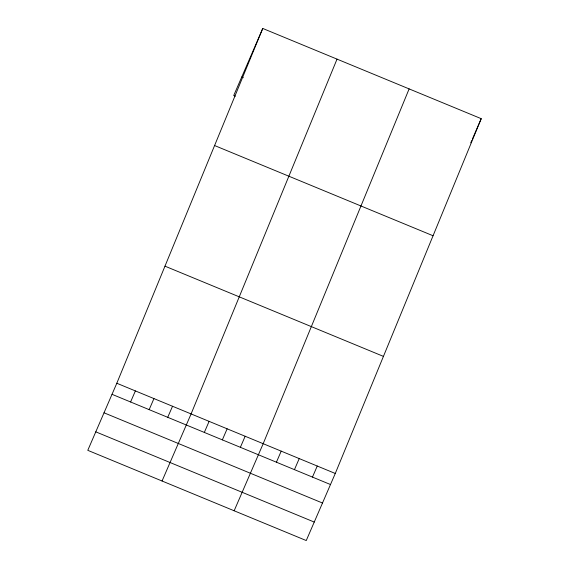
<?xml version="1.0" encoding="UTF-8"?>
<svg xmlns="http://www.w3.org/2000/svg" width="569" height="569" viewBox="0 0 569 569"><rect width="100%" height="100%" fill="white"/><g stroke="black" fill="none" stroke-linecap="round" stroke-linejoin="round"><path stroke-width="0.85" d="M116.809 383.25L262.75 28.45L481.218 118.672L335.276 473.472L306.25 540.55L87.782 450.328L116.809 383.25L335.276 473.472M337.033 59.126L191.092 413.926L162.058 481.004M409.125 88.899L263.184 443.699L234.151 510.777M262.75 28.45L233.724 95.528L235.338 96.197M130.593 401.977L135.379 390.917M149.163 409.644L153.95 398.592M167.734 417.312L172.521 406.259M204.328 432.426L209.115 421.366M222.351 439.873L227.138 428.813M240.374 447.312L245.161 436.252M276.42 462.199L281.207 451.139M294.443 469.645L299.23 458.586M312.466 477.085L317.253 466.025M470.769 142.826L471.765 140.515M472.434 138.971L474.432 134.348M474.766 133.58L481.218 118.672M241.725 77.043L243.34 77.711M214.591 145.536L433.059 235.751M164.974 266.164L383.435 356.386M112.022 394.31L330.489 484.532M104.027 412.795L322.488 503.017M95.784 431.843L314.244 522.065"/></g></svg>
